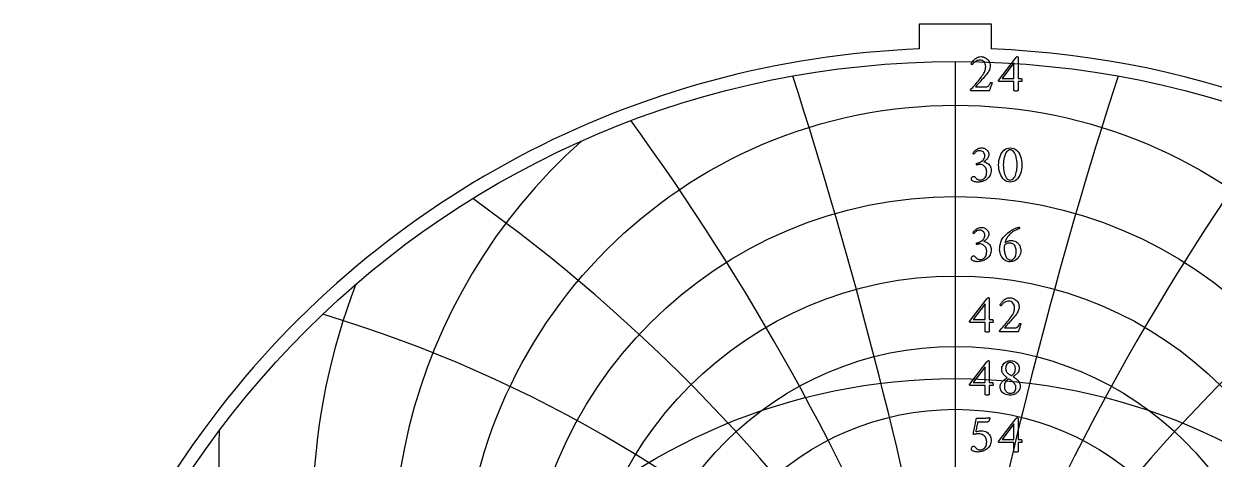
# Model space of a CAD drawing. Header units: millimetres. Extents: x -71 to 71, y -71 to 73.
# Drawn here: x -71.2 to 19.8, y 39.8 to 73.1 of the extents above; entities that cross this region are included whole.
import ezdxf

# ---------------------------------------------------------------- set-up
doc = ezdxf.new("R2010")
doc.units = ezdxf.units.MM
for name, color, linetype in [('CUT_OUTER', 1, 'Continuous'), ('ENGRAVE', 7, 'Continuous'), ('ENGRAVE_FINE', 8, 'Continuous'), ('TEXT', 5, 'Continuous')]:
    doc.layers.add(name, color=color, linetype=linetype)

msp = doc.modelspace()

# ---------------------------------------------------------------- linework, layer by layer
at = {"layer": 'CUT_OUTER'}
for points in [[(-2.73, 73.092), (2.73, 73.092), (2.73, 71.1674)], [(-2.73, 71.1674), (-2.73, 73.092)]]:
    msp.add_lwpolyline(points, dxfattribs=at)
for centre, radius, start, end in [((-0.0002, -0.0002), 71.2199, 143.788848, 87.803032), ((-0.0008, 0.001), 71.2187, 92.196158, 143.789292)]:
    msp.add_arc(centre, radius, start, end, dxfattribs=at)
at = {"layer": 'ENGRAVE'}
msp.add_lwpolyline([(0, -70.2), (0, 70.2)], dxfattribs=at)
for centre, radius in [((0, 0), 70.2), ((0, 29.172), 37.6888), ((0, 26.9182), 32.9679), ((0, 25.0933), 28.7098), ((0, 23.6101), 24.8134), ((0, 0), 45.9522), ((0, 22.4051), 21.2018)]:
    msp.add_circle(centre, radius, dxfattribs=at)
for centre, radius, start, end in [((0, 31.9775), 43.0096, 131.640882, 48.359118), ((0, 35.5109), 49.1225, 158.934283, 21.065717), ((0, 40.0341), 56.3066, 178.031366, 1.968634)]:
    msp.add_arc(centre, radius, start, end, dxfattribs=at)
at = {"layer": 'ENGRAVE_FINE'}
for centre, radius, start, end in [((-368.555, -45.9522), 374.2406, 4.150866, 17.902688), ((-368.555, -45.9522), 374.2406, 4.150866, 17.902688), ((368.555, -45.9522), 374.2406, 162.097312, 175.849134), ((368.555, -45.9522), 374.2406, 162.097312, 175.849134), ((-178.5481, -45.9522), 190.0069, 8.354592, 35.979906), ((-178.5481, -45.9522), 190.0069, 8.354592, 35.979906), ((178.5481, -45.9522), 190.0069, 144.020094, 171.645408), ((178.5481, -45.9522), 190.0069, 144.020094, 171.645408), ((-112.5594, -45.9522), 129.9724, 12.666469, 54.396525), ((-112.5594, -45.9522), 129.9724, 12.666469, 54.396525), ((112.5594, -45.9522), 129.9724, 125.603475, 167.333531), ((112.5594, -45.9522), 129.9724, 125.603475, 167.333531), ((-77.4475, -45.9522), 101.1006, 17.146853, 73.284845), ((-77.4475, -45.9522), 101.1006, 17.146853, 73.284845), ((77.4475, -45.9522), 101.1006, 106.715155, 162.853147), ((77.4475, -45.9522), 101.1006, 106.715155, 162.853147)]:
    msp.add_arc(centre, radius, start, end, dxfattribs=at)
at = {"layer": 'TEXT'}
for points in [[(2.8189, 68.5824), (2.7979, 68.5309), (2.7764, 68.476), (2.7543, 68.4177), (2.7318, 68.3561), (2.7094, 68.294), (2.6882, 68.2342), (2.6679, 68.1767), (2.6487, 68.1215), (2.6316, 68.072), (2.6176, 68.0312), (2.6067, 67.9993), (2.5989, 67.9762), (1.1957, 67.9762), (1.1893, 67.981), (1.1827, 67.9871), (1.1758, 67.9945), (1.1687, 68.0032), (1.1623, 68.0122), (1.1578, 68.0203), (1.1551, 68.0277), (1.1541, 68.0344), (1.2398, 68.1309), (1.3264, 68.2295), (1.4141, 68.3302), (1.5029, 68.4329), (1.5911, 68.5364), (1.6773, 68.6395), (1.7613, 68.7419), (1.8433, 68.8439), (1.9214, 68.9436), (1.9938, 69.039), (2.0605, 69.1304), (2.1215, 69.2176), (2.1782, 69.306), (2.2237, 69.3888), (2.2581, 69.4659), (2.2813, 69.5372), (2.2968, 69.6065), (2.3078, 69.6774), (2.3144, 69.7497), (2.3166, 69.8237), (2.3087, 69.9233), (2.2849, 70.0147), (2.2454, 70.0977), (2.19, 70.1724), (2.1224, 70.2342), (2.0462, 70.2783), (1.9615, 70.3048), (1.8682, 70.3136), (1.7899, 70.3092), (1.7167, 70.2959), (1.6487, 70.2739), (1.5859, 70.243), (1.5286, 70.2069), (1.4769, 70.1693), (1.431, 70.1301), (1.3908, 70.0894), (1.3565, 70.0505), (1.3285, 70.0167), (1.3067, 69.9882), (1.2912, 69.9649), (1.2786, 69.9665), (1.2657, 69.9716), (1.2526, 69.98), (1.2393, 69.9918), (1.2275, 70.0044), (1.219, 70.0152), (1.214, 70.0241), (1.2123, 70.0313), (1.2212, 70.0532), (1.2356, 70.0816), (1.2555, 70.1165), (1.2808, 70.1579), (1.3115, 70.2031), (1.3477, 70.2492), (1.3894, 70.2965), (1.4365, 70.3447), (1.4882, 70.3917), (1.5439, 70.435), (1.6034, 70.4747), (1.6669, 70.5108), (1.7342, 70.5408), (1.8054, 70.5622), (1.8806, 70.575), (1.9596, 70.5793), (2.0549, 70.5732), (2.1459, 70.5549), (2.2324, 70.5244), (2.3145, 70.4817), (2.3903, 70.4294), (2.4578, 70.3702), (2.5169, 70.3039), (2.5678, 70.2306), (2.6086, 70.1525), (2.6378, 70.0718), (2.6553, 69.9885), (2.6612, 69.9026), (2.6573, 69.8167), (2.6456, 69.7334), (2.6262, 69.6527), (2.5989, 69.5746), (2.5649, 69.4991), (2.5252, 69.4262), (2.4798, 69.3559), (2.4287, 69.2881), (2.3562, 69.1995), (2.2798, 69.1081), (2.1994, 69.0137), (2.1152, 68.9166), (2.0303, 68.8195), (1.9476, 68.7256), (1.8673, 68.6348), (1.7893, 68.5471), (1.7164, 68.4652), (1.6513, 68.3919), (1.594, 68.3272), (1.5444, 68.271), (2.3498, 68.271), (2.4073, 68.2758), (2.4593, 68.2902), (2.5059, 68.3142), (2.547, 68.3478), (2.5848, 68.3913), (2.6212, 68.4448), (2.6564, 68.5085), (2.6902, 68.5824), (2.6962, 68.5933), (2.7058, 68.601), (2.719, 68.6057), (2.7359, 68.6073), (2.7432, 68.6068), (2.7525, 68.6052), (2.7639, 68.6026), (2.7774, 68.599), (2.7909, 68.5948), (2.8023, 68.5907), (2.8117, 68.5865), (2.8189, 68.5824)], [(4.7328, 70.5876), (4.7483, 70.586), (4.7614, 70.5814), (4.7721, 70.5736), (4.7806, 70.5627), (4.7869, 70.5502), (4.7915, 70.5378), (4.7942, 70.5253), (4.7951, 70.5129), (4.7951, 68.9145), (5.0359, 68.9145), (5.046, 68.9114), (5.0556, 68.902), (5.0647, 68.8865), (5.0733, 68.8647), (5.0805, 68.8387), (5.0857, 68.8107), (5.0888, 68.7806), (5.0899, 68.7484), (5.0891, 68.7272), (5.0868, 68.709), (5.0829, 68.6939), (5.0774, 68.682), (4.7951, 68.682), (4.7951, 67.9721), (4.7934, 67.9714), (4.7884, 67.9695), (4.7799, 67.9662), (4.7681, 67.9617), (4.7488, 67.9572), (4.7178, 67.9539), (4.6751, 67.952), (4.6207, 67.9513), (4.5572, 67.9534), (4.5118, 67.9596), (4.4845, 67.97), (4.4754, 67.9845), (4.4754, 68.682), (3.3337, 68.682), (3.324, 68.6889), (3.3156, 68.6971), (3.3084, 68.7065), (3.3026, 68.7173), (3.2981, 68.7283), (3.2948, 68.7386), (3.2929, 68.748), (3.2922, 68.7567), (4.6124, 70.4838), (4.6239, 70.4972), (4.6374, 70.5123), (4.6529, 70.5293), (4.6706, 70.5482), (4.6885, 70.5654), (4.7048, 70.5777), (4.7196, 70.5851), (4.7328, 70.5876)], [(4.4754, 70.1019), (3.5662, 68.9145), (4.4754, 68.9145)], [(2.0218, 63.6045), (2.075, 63.6007), (2.1308, 63.5895), (2.1892, 63.5706), (2.2502, 63.5443), (2.3102, 63.5107), (2.3659, 63.4701), (2.4171, 63.4225), (2.464, 63.3679), (2.503, 63.3066), (2.5309, 63.2392), (2.5477, 63.1655), (2.5532, 63.0856), (2.5492, 63.0225), (2.5372, 62.962), (2.517, 62.9042), (2.4889, 62.8489), (2.4552, 62.7968), (2.4183, 62.7482), (2.3784, 62.7033), (2.3353, 62.6621), (2.2918, 62.6247), (2.2507, 62.5915), (2.2119, 62.5624), (2.1754, 62.5375), (2.2346, 62.5253), (2.2958, 62.5054), (2.3592, 62.4776), (2.4245, 62.4421), (2.4885, 62.3988), (2.5475, 62.3481), (2.6016, 62.2899), (2.6508, 62.2241), (2.6917, 62.1508), (2.7209, 62.07), (2.7384, 61.9816), (2.7442, 61.8857), (2.7386, 61.7844), (2.7219, 61.688), (2.694, 61.5966), (2.655, 61.51), (2.6067, 61.4291), (2.5512, 61.3543), (2.4884, 61.2858), (2.4183, 61.2236), (2.3424, 61.1679), (2.2621, 61.1192), (2.1774, 61.0776), (2.0883, 61.043), (1.9964, 61.0157), (1.9035, 60.9963), (1.8096, 60.9846), (1.7146, 60.9807), (1.6727, 60.9821), (1.6259, 60.9864), (1.5741, 60.9935), (1.5174, 61.0035), (1.4597, 61.0166), (1.4048, 61.0331), (1.3528, 61.0529), (1.3036, 61.0762), (1.2943, 61.0845), (1.2828, 61.0969), (1.2694, 61.1135), (1.2538, 61.1343), (1.2393, 61.1574), (1.2289, 61.181), (1.2226, 61.2051), (1.2206, 61.2298), (1.2238, 61.2713), (1.2335, 61.3087), (1.2498, 61.3419), (1.2725, 61.3709), (1.2993, 61.3945), (1.328, 61.4114), (1.3585, 61.4215), (1.3908, 61.4249), (1.4301, 61.4209), (1.465, 61.4088), (1.4955, 61.3887), (1.5216, 61.3606), (1.5456, 61.3293), (1.5698, 61.2998), (1.5943, 61.2722), (1.6191, 61.2464), (1.6496, 61.2195), (1.683, 61.1971), (1.7192, 61.1791), (1.7582, 61.1654), (1.7986, 61.1554), (1.8386, 61.1483), (1.8785, 61.144), (1.918, 61.1426), (1.9721, 61.1464), (2.0265, 61.1576), (2.0811, 61.1765), (2.136, 61.2028), (2.1888, 61.2378), (2.2372, 61.2827), (2.2812, 61.3375), (2.3208, 61.4021), (2.3534, 61.4775), (2.3768, 61.5645), (2.3908, 61.6632), (2.3955, 61.7736), (2.3908, 61.8542), (2.3768, 61.9298), (2.3534, 62.0006), (2.3208, 62.0663), (2.2807, 62.1264), (2.2351, 62.18), (2.1841, 62.2271), (2.1277, 62.2677), (2.0676, 62.3004), (2.0057, 62.3237), (1.942, 62.3377), (1.8765, 62.3424), (1.8432, 62.3411), (1.8096, 62.3372), (1.7757, 62.3307), (1.7416, 62.3217), (1.7093, 62.3121), (1.6809, 62.304), (1.6564, 62.2975), (1.6357, 62.2926), (1.6248, 62.31), (1.6171, 62.3289), (1.6124, 62.3494), (1.6108, 62.3715), (1.6113, 62.385), (1.6129, 62.3964), (1.6155, 62.4057), (1.6191, 62.413), (1.699, 62.434), (1.7769, 62.4597), (1.8527, 62.4901), (1.9263, 62.5251), (1.9955, 62.5652), (2.0576, 62.6107), (2.1128, 62.6617), (2.1609, 62.7181), (2.2, 62.7808), (2.2279, 62.8505), (2.2446, 62.9271), (2.2502, 63.0108), (2.2432, 63.0884), (2.2222, 63.1592), (2.1871, 63.2233), (2.1381, 63.2807), (2.0781, 63.3279), (2.0104, 63.3616), (1.9349, 63.3819), (1.8516, 63.3886), (1.7893, 63.3849), (1.7312, 63.3736), (1.6773, 63.3548), (1.6274, 63.3284), (1.5822, 63.2981), (1.5418, 63.2672), (1.5064, 63.2358), (1.4759, 63.2039), (1.4501, 63.1747), (1.4287, 63.1515), (1.4117, 63.1342), (1.3991, 63.1229), (1.3908, 63.1247), (1.3825, 63.1302), (1.3742, 63.1393), (1.3659, 63.152), (1.3586, 63.1665), (1.3534, 63.181), (1.3503, 63.1956), (1.3493, 63.2101), (1.3826, 63.2575), (1.4204, 63.304), (1.4625, 63.3498), (1.5091, 63.3948), (1.5598, 63.4377), (1.6145, 63.4768), (1.673, 63.5124), (1.7354, 63.5443), (1.8015, 63.5706), (1.8713, 63.5895), (1.9448, 63.6007), (2.0218, 63.6045)], [(4.1931, 63.6004), (4.3308, 63.5892), (4.4573, 63.5557), (4.5726, 63.4999), (4.6768, 63.4218), (4.7694, 63.3252), (4.8501, 63.2137), (4.9189, 63.0875), (4.9757, 62.9465), (5.0202, 62.7945), (5.052, 62.6356), (5.0711, 62.4697), (5.0774, 62.2967), (5.0709, 62.1238), (5.0515, 61.9579), (5.019, 61.7989), (4.9736, 61.647), (4.9159, 61.5059), (4.8465, 61.3792), (4.7654, 61.2671), (4.6726, 61.1696), (4.5687, 61.0906), (4.4542, 61.0341), (4.329, 61.0003), (4.1931, 60.989), (4.0608, 61.0003), (3.9378, 61.0341), (3.8242, 61.0906), (3.7198, 61.1696), (3.626, 61.2671), (3.5439, 61.3792), (3.4735, 61.5059), (3.4147, 61.647), (3.3684, 61.7989), (3.3353, 61.9579), (3.3155, 62.1238), (3.3088, 62.2967), (3.3153, 62.4697), (3.3348, 62.6356), (3.3672, 62.7945), (3.4126, 62.9465), (3.4705, 63.0875), (3.5403, 63.2137), (3.622, 63.3252), (3.7157, 63.4218), (3.8203, 63.4999), (3.9347, 63.5557), (4.059, 63.5892), (4.1931, 63.6004)], [(4.2139, 63.4509), (4.1318, 63.4412), (4.0556, 63.412), (3.9854, 63.3633), (3.9212, 63.2952), (3.8635, 63.2107), (3.8127, 63.1131), (3.769, 63.0021), (3.7323, 62.878), (3.7032, 62.7436), (3.6825, 62.6019), (3.67, 62.453), (3.6659, 62.2967), (3.67, 62.1422), (3.6825, 61.9942), (3.7032, 61.8527), (3.7323, 61.7176), (3.7685, 61.5924), (3.8107, 61.4804), (3.8588, 61.3817), (3.9129, 61.2962), (3.9722, 61.2272), (4.0359, 61.1779), (4.104, 61.1483), (4.1765, 61.1384), (4.264, 61.1486), (4.3436, 61.1789), (4.4155, 61.2295), (4.4796, 61.3004), (4.536, 61.3881), (4.5849, 61.4893), (4.6263, 61.6039), (4.6602, 61.7321), (4.6865, 61.8699), (4.7053, 62.0134), (4.7166, 62.1626), (4.7204, 62.3175), (4.7164, 62.4733), (4.7043, 62.6211), (4.6842, 62.7608), (4.656, 62.8925), (4.6207, 63.0137), (4.5792, 63.1219), (4.5315, 63.2171), (4.4775, 63.2994), (4.4182, 63.3657), (4.3545, 63.413), (4.2864, 63.4414), (4.2139, 63.4509)], [(2.0218, 57.5215), (2.075, 57.5178), (2.1308, 57.5065), (2.1892, 57.4877), (2.2502, 57.4613), (2.3102, 57.4277), (2.3659, 57.3871), (2.4171, 57.3395), (2.464, 57.2849), (2.503, 57.2237), (2.5309, 57.1562), (2.5477, 57.0825), (2.5532, 57.0026), (2.5492, 56.9395), (2.5372, 56.8791), (2.517, 56.8212), (2.4889, 56.766), (2.4552, 56.7138), (2.4183, 56.6653), (2.3784, 56.6204), (2.3353, 56.5791), (2.2918, 56.5418), (2.2507, 56.5086), (2.2119, 56.4795), (2.1754, 56.4546), (2.2346, 56.4424), (2.2958, 56.4224), (2.3592, 56.3946), (2.4245, 56.3591), (2.4885, 56.3159), (2.5475, 56.2652), (2.6016, 56.2069), (2.6508, 56.1411), (2.6917, 56.0678), (2.7209, 55.987), (2.7384, 55.8987), (2.7442, 55.8028), (2.7386, 55.7015), (2.7219, 55.6051), (2.694, 55.5136), (2.655, 55.4271), (2.6067, 55.3461), (2.5512, 55.2714), (2.4884, 55.2029), (2.4183, 55.1406), (2.3424, 55.0849), (2.2621, 55.0363), (2.1774, 54.9946), (2.0883, 54.96), (1.9964, 54.9328), (1.9035, 54.9133), (1.8096, 54.9016), (1.7146, 54.8977), (1.6727, 54.8992), (1.6259, 54.9034), (1.5741, 54.9106), (1.5174, 54.9206), (1.4597, 54.9337), (1.4048, 54.9501), (1.3528, 54.97), (1.3036, 54.9932), (1.2943, 55.0015), (1.2828, 55.014), (1.2694, 55.0306), (1.2538, 55.0513), (1.2393, 55.0744), (1.2289, 55.098), (1.2226, 55.1222), (1.2206, 55.1468), (1.2238, 55.1883), (1.2335, 55.2257), (1.2498, 55.2589), (1.2725, 55.288), (1.2993, 55.3116), (1.328, 55.3285), (1.3585, 55.3386), (1.3908, 55.342), (1.4301, 55.3379), (1.465, 55.3259), (1.4955, 55.3058), (1.5216, 55.2776), (1.5456, 55.2463), (1.5698, 55.2169), (1.5943, 55.1892), (1.6191, 55.1634), (1.6496, 55.1366), (1.683, 55.1141), (1.7192, 55.0961), (1.7582, 55.0825), (1.7986, 55.0725), (1.8386, 55.0653), (1.8785, 55.0611), (1.918, 55.0596), (1.9721, 55.0634), (2.0265, 55.0747), (2.0811, 55.0935), (2.136, 55.1198), (2.1888, 55.1549), (2.2372, 55.1998), (2.2812, 55.2545), (2.3208, 55.3191), (2.3534, 55.3945), (2.3768, 55.4815), (2.3908, 55.5803), (2.3955, 55.6907), (2.3908, 55.7713), (2.3768, 55.8469), (2.3534, 55.9176), (2.3208, 55.9834), (2.2807, 56.0434), (2.2351, 56.097), (2.1841, 56.1441), (2.1277, 56.1847), (2.0676, 56.2174), (2.0057, 56.2408), (1.942, 56.2548), (1.8765, 56.2595), (1.8432, 56.2582), (1.8096, 56.2543), (1.7757, 56.2478), (1.7416, 56.2387), (1.7093, 56.2291), (1.6809, 56.2211), (1.6564, 56.2146), (1.6357, 56.2096), (1.6248, 56.227), (1.6171, 56.246), (1.6124, 56.2665), (1.6108, 56.2885), (1.6113, 56.302), (1.6129, 56.3134), (1.6155, 56.3228), (1.6191, 56.33), (1.699, 56.3511), (1.7769, 56.3767), (1.8527, 56.4071), (1.9263, 56.4421), (1.9955, 56.4822), (2.0576, 56.5278), (2.1128, 56.5787), (2.1609, 56.6352), (2.2, 56.6978), (2.2279, 56.7675), (2.2446, 56.8442), (2.2502, 56.9279), (2.2432, 57.0054), (2.2222, 57.0763), (2.1871, 57.1404), (2.1381, 57.1977), (2.0781, 57.2449), (2.0104, 57.2787), (1.9349, 57.2989), (1.8516, 57.3057), (1.7893, 57.3019), (1.7312, 57.2906), (1.6773, 57.2718), (1.6274, 57.2455), (1.5822, 57.2151), (1.5418, 57.1842), (1.5064, 57.1528), (1.4759, 57.1209), (1.4501, 57.0917), (1.4287, 57.0685), (1.4117, 57.0512), (1.3991, 57.04), (1.3908, 57.0418), (1.3825, 57.0472), (1.3742, 57.0563), (1.3659, 57.069), (1.3586, 57.0836), (1.3534, 57.0981), (1.3503, 57.1126), (1.3493, 57.1271), (1.3826, 57.1745), (1.4204, 57.2211), (1.4625, 57.2669), (1.5091, 57.3119), (1.5598, 57.3547), (1.6145, 57.3939), (1.673, 57.4294), (1.7354, 57.4613), (1.8015, 57.4877), (1.8713, 57.5065), (1.9448, 57.5178), (2.0218, 57.5215)], [(4.2596, 56.521), (4.3611, 56.5161), (4.4542, 56.5013), (4.5386, 56.4766), (4.6145, 56.4421), (4.6825, 56.4), (4.7432, 56.3523), (4.7967, 56.2993), (4.8429, 56.2408), (4.8824, 56.1788), (4.916, 56.1152), (4.9437, 56.0501), (4.9653, 55.9834), (4.9817, 55.9176), (4.9934, 55.8552), (5.0004, 55.7962), (5.0027, 55.7405), (4.9958, 55.6304), (4.9752, 55.5241), (4.9408, 55.4217), (4.8927, 55.3233), (4.833, 55.2314), (4.764, 55.1489), (4.6856, 55.0757), (4.5979, 55.0119), (4.5026, 54.9601), (4.4012, 54.9232), (4.2939, 54.901), (4.1807, 54.8936), (4.0915, 54.8986), (4.0068, 54.9138), (3.9265, 54.9391), (3.8506, 54.9745), (3.7797, 55.0183), (3.7141, 55.0685), (3.6541, 55.1252), (3.5994, 55.1883), (3.5505, 55.2567), (3.5076, 55.329), (3.4706, 55.4051), (3.4396, 55.4852), (3.4151, 55.567), (3.3976, 55.6487), (3.3871, 55.73), (3.3836, 55.8111), (3.3898, 55.9647), (3.4085, 56.1142), (3.4396, 56.2595), (3.4832, 56.4006), (3.5387, 56.5353), (3.6057, 56.6611), (3.684, 56.7781), (3.7738, 56.8864), (3.8492, 56.9637), (3.93, 57.0379), (4.0163, 57.109), (4.108, 57.177), (4.203, 57.2411), (4.299, 57.3005), (4.396, 57.3552), (4.4941, 57.4053), (4.591, 57.4497), (4.6846, 57.4873), (4.7747, 57.5182), (4.8615, 57.5423), (4.8748, 57.5393), (4.8854, 57.5304), (4.8935, 57.5154), (4.8989, 57.4946), (4.9025, 57.4724), (4.9051, 57.4536), (4.9067, 57.4381), (4.9072, 57.4261), (4.8407, 57.4032), (4.7697, 57.3762), (4.6943, 57.3451), (4.6145, 57.3098), (4.5324, 57.2693), (4.45, 57.2226), (4.3674, 57.1697), (4.2845, 57.1105), (4.2035, 57.0442), (4.1267, 56.9699), (4.0541, 56.8875), (3.9855, 56.7971), (3.923, 56.6976), (3.8683, 56.588), (3.8213, 56.4682), (3.7821, 56.3383), (3.8376, 56.3795), (3.8963, 56.4157), (3.958, 56.4469), (4.0229, 56.4733), (4.0875, 56.4942), (4.1485, 56.5091), (4.2058, 56.518), (4.2596, 56.521)], [(3.7489, 56.1598), (3.745, 56.1263), (3.7416, 56.0924), (3.7388, 56.0578), (3.7365, 56.0228), (3.7346, 55.9875), (3.7333, 55.9522), (3.7326, 55.9169), (3.7323, 55.8817), (3.7341, 55.8124), (3.7396, 55.7415), (3.7486, 55.6691), (3.7614, 55.5952), (3.7778, 55.5218), (3.7982, 55.4509), (3.8225, 55.3827), (3.8506, 55.317), (3.8827, 55.2557), (3.9186, 55.2003), (3.9584, 55.1508), (4.0022, 55.1074), (4.0496, 55.072), (4.1008, 55.0467), (4.1555, 55.0315), (4.2139, 55.0264), (4.307, 55.0378), (4.3914, 55.0721), (4.4669, 55.1292), (4.5336, 55.2091), (4.5881, 55.3061), (4.627, 55.4146), (4.6503, 55.5345), (4.6581, 55.6658), (4.6549, 55.7514), (4.6451, 55.8339), (4.6289, 55.9133), (4.6062, 55.9896), (4.5765, 56.0607), (4.5393, 56.1245), (4.4945, 56.1811), (4.4422, 56.2304), (4.3818, 56.2704), (4.3125, 56.2989), (4.2344, 56.316), (4.1475, 56.3217), (4.1027, 56.32), (4.0556, 56.315), (4.0062, 56.3066), (3.9544, 56.2947), (3.9019, 56.2762), (3.8501, 56.2475), (3.7991, 56.2087), (3.7489, 56.1598)], [(2.5242, 52.1503), (2.5396, 52.1487), (2.5527, 52.144), (2.5635, 52.1362), (2.5719, 52.1253), (2.5783, 52.1129), (2.5828, 52.1004), (2.5855, 52.088), (2.5865, 52.0755), (2.5865, 50.4772), (2.8272, 50.4772), (2.8374, 50.474), (2.847, 50.4647), (2.8561, 50.4491), (2.8646, 50.4273), (2.8719, 50.4014), (2.8771, 50.3734), (2.8802, 50.3433), (2.8812, 50.3111), (2.8804, 50.2898), (2.8781, 50.2716), (2.8742, 50.2566), (2.8688, 50.2447), (2.5865, 50.2447), (2.5865, 49.5347), (2.5848, 49.5341), (2.5797, 49.5321), (2.5713, 49.5289), (2.5595, 49.5244), (2.5401, 49.5198), (2.5091, 49.5166), (2.4664, 49.5146), (2.4121, 49.514), (2.3485, 49.5161), (2.3031, 49.5223), (2.2759, 49.5327), (2.2668, 49.5472), (2.2668, 50.2447), (1.1251, 50.2447), (1.1154, 50.2515), (1.1069, 50.2597), (1.0998, 50.2692), (1.0939, 50.28), (1.0894, 50.291), (1.0862, 50.3012), (1.0842, 50.3107), (1.0836, 50.3194), (2.4038, 52.0465), (2.4152, 52.0598), (2.4287, 52.075), (2.4443, 52.092), (2.4619, 52.1108), (2.4798, 52.1281), (2.4962, 52.1404), (2.5109, 52.1478), (2.5242, 52.1503)], [(5.0276, 50.145), (5.0066, 50.0935), (4.985, 50.0386), (4.963, 49.9804), (4.9404, 49.9188), (4.9181, 49.8566), (4.8968, 49.7968), (4.8766, 49.7393), (4.8574, 49.6842), (4.8403, 49.6346), (4.8262, 49.5939), (4.8154, 49.562), (4.8076, 49.5389), (3.4043, 49.5389), (3.398, 49.5437), (3.3913, 49.5498), (3.3845, 49.5572), (3.3773, 49.5659), (3.371, 49.5748), (3.3664, 49.583), (3.3637, 49.5904), (3.3628, 49.597), (3.4484, 49.6935), (3.5351, 49.7921), (3.6228, 49.8928), (3.7115, 49.9956), (3.7998, 50.0991), (3.8859, 50.2021), (3.97, 50.3046), (4.052, 50.4066), (4.1301, 50.5062), (4.2025, 50.6017), (4.2692, 50.693), (4.3301, 50.7802), (4.3868, 50.8687), (4.4324, 50.9515), (4.4667, 51.0285), (4.49, 51.0999), (4.5054, 51.1692), (4.5164, 51.24), (4.5231, 51.3124), (4.5253, 51.3864), (4.5173, 51.486), (4.4936, 51.5773), (4.454, 51.6604), (4.3986, 51.7351), (4.331, 51.7968), (4.2549, 51.841), (4.1702, 51.8674), (4.0769, 51.8762), (3.9985, 51.8718), (3.9253, 51.8586), (3.8574, 51.8365), (3.7946, 51.8057), (3.7372, 51.7696), (3.6856, 51.732), (3.6397, 51.6928), (3.5994, 51.6521), (3.5652, 51.6131), (3.5372, 51.5794), (3.5154, 51.5509), (3.4998, 51.5275), (3.4872, 51.5292), (3.4744, 51.5343), (3.4613, 51.5427), (3.4479, 51.5545), (3.4361, 51.5671), (3.4277, 51.5779), (3.4226, 51.5868), (3.4209, 51.5939), (3.4299, 51.6159), (3.4443, 51.6443), (3.4641, 51.6792), (3.4894, 51.7206), (3.5202, 51.7657), (3.5564, 51.8119), (3.598, 51.8591), (3.6451, 51.9074), (3.6969, 51.9544), (3.7525, 51.9977), (3.8121, 52.0374), (3.8755, 52.0734), (3.9429, 52.1034), (4.0141, 52.1248), (4.0892, 52.1377), (4.1682, 52.142), (4.2636, 52.1359), (4.3545, 52.1176), (4.4411, 52.0871), (4.5232, 52.0444), (4.5989, 51.9921), (4.6664, 51.9328), (4.7256, 51.8665), (4.7764, 51.7932), (4.8173, 51.7151), (4.8465, 51.6344), (4.864, 51.5511), (4.8698, 51.4652), (4.8659, 51.3794), (4.8543, 51.2961), (4.8348, 51.2154), (4.8076, 51.1373), (4.7736, 51.0618), (4.7339, 50.9888), (4.6885, 50.9185), (4.6374, 50.8508), (4.5648, 50.7622), (4.4884, 50.6707), (4.4081, 50.5764), (4.3239, 50.4792), (4.2389, 50.3822), (4.1563, 50.2883), (4.076, 50.1974), (3.998, 50.1097), (3.9251, 50.0279), (3.86, 49.9546), (3.8026, 49.8898), (3.7531, 49.8337), (4.5585, 49.8337), (4.6159, 49.8385), (4.668, 49.8529), (4.7145, 49.8769), (4.7557, 49.9105), (4.7934, 49.9539), (4.8299, 50.0075), (4.865, 50.0712), (4.8989, 50.145), (4.9049, 50.1559), (4.9145, 50.1637), (4.9277, 50.1684), (4.9446, 50.1699), (4.9518, 50.1694), (4.9612, 50.1679), (4.9726, 50.1653), (4.9861, 50.1616), (4.9996, 50.1575), (5.011, 50.1533), (5.0203, 50.1492), (5.0276, 50.145)], [(2.2668, 51.6645), (1.3576, 50.4772), (2.2668, 50.4772)], [(2.5242, 47.3338), (2.5396, 47.3322), (2.5527, 47.3275), (2.5635, 47.3197), (2.5719, 47.3088), (2.5783, 47.2964), (2.5828, 47.2839), (2.5855, 47.2715), (2.5865, 47.259), (2.5865, 45.6607), (2.8272, 45.6607), (2.8374, 45.6575), (2.847, 45.6482), (2.8561, 45.6326), (2.8646, 45.6108), (2.8719, 45.5849), (2.8771, 45.5569), (2.8802, 45.5268), (2.8812, 45.4946), (2.8804, 45.4733), (2.8781, 45.4551), (2.8742, 45.4401), (2.8688, 45.4282), (2.5865, 45.4282), (2.5865, 44.7182), (2.5848, 44.7176), (2.5797, 44.7156), (2.5713, 44.7124), (2.5595, 44.7079), (2.5401, 44.7033), (2.5091, 44.7001), (2.4664, 44.6981), (2.4121, 44.6975), (2.3485, 44.6996), (2.3031, 44.7058), (2.2759, 44.7162), (2.2668, 44.7307), (2.2668, 45.4282), (1.1251, 45.4282), (1.1154, 45.435), (1.1069, 45.4432), (1.0998, 45.4527), (1.0939, 45.4635), (1.0894, 45.4745), (1.0862, 45.4847), (1.0842, 45.4942), (1.0836, 45.5029), (2.4038, 47.23), (2.4152, 47.2433), (2.4287, 47.2585), (2.4443, 47.2755), (2.4619, 47.2943), (2.4798, 47.3116), (2.4962, 47.3239), (2.5109, 47.3313), (2.5242, 47.3338)], [(4.2139, 47.3296), (4.3033, 47.3252), (4.3888, 47.312), (4.4704, 47.2899), (4.5481, 47.259), (4.6201, 47.2198), (4.6846, 47.1729), (4.7415, 47.1181), (4.791, 47.0556), (4.8309, 46.9855), (4.8595, 46.9082), (4.8766, 46.8236), (4.8823, 46.7318), (4.8776, 46.6555), (4.8636, 46.5844), (4.8403, 46.5185), (4.8076, 46.4578), (4.7683, 46.4017), (4.7251, 46.3498), (4.678, 46.3021), (4.627, 46.2585), (4.5747, 46.2185), (4.5237, 46.1817), (4.474, 46.1479), (4.4256, 46.1173), (4.4147, 46.1127), (4.4111, 46.107), (4.4147, 46.1002), (4.4256, 46.0924), (4.4878, 46.0566), (4.5496, 46.0156), (4.6113, 45.9694), (4.6726, 45.9181), (4.7313, 45.8625), (4.7847, 45.8039), (4.833, 45.7421), (4.8761, 45.6773), (4.9115, 45.6101), (4.9368, 45.5413), (4.952, 45.471), (4.957, 45.3991), (4.9503, 45.3), (4.93, 45.2061), (4.8963, 45.1173), (4.8491, 45.0338), (4.7908, 44.9571), (4.724, 44.889), (4.6486, 44.8294), (4.5647, 44.7784), (4.4748, 44.7376), (4.3815, 44.7084), (4.2849, 44.6909), (4.1848, 44.685), (4.0778, 44.6902), (3.9767, 44.7058), (3.8816, 44.7317), (3.7925, 44.7681), (3.7112, 44.8137), (3.6394, 44.8677), (3.5773, 44.93), (3.5247, 45.0005), (3.4829, 45.0781), (3.4531, 45.1614), (3.4352, 45.2504), (3.4292, 45.3451), (3.4329, 45.41), (3.4438, 45.4718), (3.4619, 45.5304), (3.4874, 45.5859), (3.5182, 45.6383), (3.5527, 45.6876), (3.5909, 45.7338), (3.6327, 45.7769), (3.6764, 45.8169), (3.7204, 45.8537), (3.7646, 45.8874), (3.8091, 45.9181), (3.8518, 45.9458), (3.8906, 45.971), (3.9255, 45.9936), (3.9565, 46.0135), (3.9627, 46.0195), (3.9648, 46.025), (3.9627, 46.0299), (3.9565, 46.0343), (3.9141, 46.0619), (3.8698, 46.095), (3.8238, 46.1335), (3.7759, 46.1775), (3.7289, 46.2262), (3.6856, 46.2787), (3.6459, 46.3352), (3.6098, 46.3955), (3.5799, 46.4593), (3.5585, 46.5263), (3.5456, 46.5963), (3.5413, 46.6695), (3.5472, 46.7551), (3.5647, 46.8376), (3.5939, 46.917), (3.6347, 46.9933), (3.6852, 47.0645), (3.7432, 47.1288), (3.8087, 47.186), (3.8818, 47.2362), (3.9601, 47.2771), (4.0416, 47.3062), (4.1262, 47.3238), (4.2139, 47.3296)], [(2.2668, 46.848), (1.3576, 45.6607), (2.2668, 45.6607)], [(4.1931, 47.1884), (4.1232, 47.1801), (4.0587, 47.1552), (3.9997, 47.1137), (3.9461, 47.0556), (3.9016, 46.9861), (3.8698, 46.9103), (3.8508, 46.8283), (3.8444, 46.7401), (3.8489, 46.6663), (3.8626, 46.5984), (3.8853, 46.5365), (3.917, 46.4806), (3.9551, 46.4301), (3.9964, 46.3846), (4.0412, 46.344), (4.0893, 46.3083), (4.1376, 46.2764), (4.1828, 46.2471), (4.2248, 46.2203), (4.2637, 46.1962), (4.2684, 46.1944), (4.2741, 46.1931), (4.2808, 46.1923), (4.2886, 46.1921), (4.2904, 46.1921), (4.2917, 46.1921), (4.2925, 46.1921), (4.2928, 46.1921), (4.2987, 46.1923), (4.3042, 46.1931), (4.3091, 46.1944), (4.3135, 46.1962), (4.3727, 46.2403), (4.4256, 46.2896), (4.4723, 46.3441), (4.5128, 46.4038), (4.5455, 46.4687), (4.5688, 46.5387), (4.5829, 46.614), (4.5875, 46.6944), (4.5845, 46.7541), (4.5756, 46.8127), (4.5607, 46.8703), (4.5398, 46.9269), (4.5135, 46.9806), (4.4822, 47.0296), (4.446, 47.074), (4.4049, 47.1137), (4.3589, 47.1464), (4.3083, 47.1698), (4.2531, 47.1838), (4.1931, 47.1884)], [(4.1931, 44.8303), (4.2877, 44.8381), (4.3722, 44.8615), (4.4465, 44.9004), (4.5107, 44.9549), (4.5625, 45.0221), (4.5995, 45.0991), (4.6217, 45.1861), (4.629, 45.2829), (4.6246, 45.3442), (4.6114, 45.4038), (4.5893, 45.4615), (4.5585, 45.5174), (4.5216, 45.5709), (4.4817, 45.6212), (4.4386, 45.6684), (4.3924, 45.7125), (4.3454, 45.7532), (4.3, 45.7899), (4.2562, 45.8227), (4.2139, 45.8516), (4.1763, 45.876), (4.1464, 45.8952), (4.1244, 45.9092), (4.1101, 45.9181), (4.1023, 45.9217), (4.0956, 45.9243), (4.0899, 45.9258), (4.0852, 45.9264), (4.0795, 45.9261), (4.0748, 45.9253), (4.0712, 45.924), (4.0686, 45.9222), (3.9911, 45.8685), (3.9248, 45.8111), (3.8697, 45.7502), (3.8257, 45.6856), (3.7921, 45.6152), (3.7681, 45.5371), (3.7537, 45.4513), (3.7489, 45.3576), (3.7531, 45.2775), (3.7655, 45.2035), (3.7863, 45.1353), (3.8153, 45.0732), (3.8508, 45.0175), (3.8906, 44.9689), (3.9348, 44.9272), (3.9835, 44.8926), (4.0347, 44.8654), (4.0867, 44.8459), (4.1395, 44.8342), (4.1931, 44.8303)], [(1.9845, 41.9648), (2.1003, 41.958), (2.2071, 41.9378), (2.3048, 41.9041), (2.3934, 41.8568), (2.4727, 41.7994), (2.5423, 41.7349), (2.6024, 41.6634), (2.6529, 41.5849), (2.6928, 41.5023), (2.7214, 41.4183), (2.7385, 41.3331), (2.7442, 41.2466), (2.7386, 41.1452), (2.7219, 41.0488), (2.694, 40.9574), (2.655, 40.8708), (2.6067, 40.7899), (2.5512, 40.7152), (2.4884, 40.6467), (2.4183, 40.5844), (2.3424, 40.5287), (2.2621, 40.4801), (2.1774, 40.4384), (2.0883, 40.4038), (1.9964, 40.3765), (1.9035, 40.3571), (1.8096, 40.3454), (1.7146, 40.3415), (1.6727, 40.3429), (1.6259, 40.3472), (1.5741, 40.3544), (1.5174, 40.3643), (1.4597, 40.3774), (1.4048, 40.3939), (1.3528, 40.4138), (1.3036, 40.437), (1.2943, 40.4453), (1.2828, 40.4578), (1.2694, 40.4744), (1.2538, 40.4951), (1.2393, 40.5182), (1.2289, 40.5418), (1.2226, 40.566), (1.2206, 40.5906), (1.2238, 40.6321), (1.2335, 40.6695), (1.2498, 40.7027), (1.2725, 40.7318), (1.2993, 40.7554), (1.328, 40.7722), (1.3585, 40.7824), (1.3908, 40.7857), (1.4301, 40.7817), (1.465, 40.7696), (1.4955, 40.7495), (1.5216, 40.7214), (1.5456, 40.6901), (1.5698, 40.6607), (1.5943, 40.633), (1.6191, 40.6072), (1.6496, 40.5804), (1.683, 40.5579), (1.7192, 40.5399), (1.7582, 40.5263), (1.7986, 40.5163), (1.8386, 40.5091), (1.8785, 40.5048), (1.918, 40.5034), (1.9721, 40.5072), (2.0265, 40.5185), (2.0811, 40.5373), (2.136, 40.5636), (2.1888, 40.5986), (2.2372, 40.6435), (2.2812, 40.6983), (2.3208, 40.7629), (2.3534, 40.8383), (2.3768, 40.9253), (2.3908, 41.0241), (2.3955, 41.1345), (2.3915, 41.1995), (2.3794, 41.2658), (2.3593, 41.3334), (2.3311, 41.4022), (2.2942, 41.4692), (2.2476, 41.5309), (2.1914, 41.5875), (2.1256, 41.6389), (2.0491, 41.6816), (1.9606, 41.7121), (1.8602, 41.7304), (1.7478, 41.7365), (1.7118, 41.7353), (1.67, 41.7318), (1.6225, 41.7259), (1.5693, 41.7178), (1.5172, 41.708), (1.4728, 41.6975), (1.4362, 41.6862), (1.4074, 41.6742), (1.4013, 41.6753), (1.3955, 41.6788), (1.3899, 41.6847), (1.3846, 41.6929), (1.38, 41.7023), (1.3768, 41.7121), (1.3748, 41.722), (1.3742, 41.7323), (1.397, 41.8465), (1.4199, 41.9606), (1.4427, 42.0748), (1.4655, 42.189), (1.488, 42.3012), (1.5096, 42.4095), (1.5305, 42.514), (1.5506, 42.6145), (1.5692, 42.7086), (1.5854, 42.7936), (1.5993, 42.8695), (1.6108, 42.9363), (2.2087, 42.9363), (2.2504, 42.9368), (2.2927, 42.9383), (2.3355, 42.9409), (2.3789, 42.9446), (2.4206, 42.9489), (2.4588, 42.9534), (2.4933, 42.9582), (2.5242, 42.9633), (2.5496, 42.9678), (2.5678, 42.971), (2.5787, 42.973), (2.5823, 42.9736), (2.5923, 42.9677), (2.6015, 42.9622), (2.6099, 42.9573), (2.6176, 42.9529), (2.6239, 42.9482), (2.6285, 42.9425), (2.6312, 42.9357), (2.6321, 42.928), (2.6312, 42.9193), (2.6285, 42.9056), (2.6239, 42.8871), (2.6176, 42.8636), (2.6095, 42.837), (2.5999, 42.8091), (2.5888, 42.7799), (2.5761, 42.7494), (2.5619, 42.7193), (2.5465, 42.6913), (2.5298, 42.6654), (2.5117, 42.6415), (2.4681, 42.6374), (2.4204, 42.6332), (2.3685, 42.629), (2.3124, 42.6249), (2.2517, 42.6213), (2.1858, 42.6187), (2.1147, 42.6171), (2.0384, 42.6166), (1.698, 42.6166), (1.6795, 42.5249), (1.6612, 42.4324), (1.6431, 42.3391), (1.6254, 42.245), (1.6076, 42.1517), (1.5895, 42.0608), (1.5713, 41.9722), (1.5527, 41.8859), (1.5975, 41.9019), (1.6487, 41.9165), (1.7064, 41.9299), (1.7707, 41.942), (1.8346, 41.9519), (1.8916, 41.9591), (1.9415, 41.9634), (1.9845, 41.9648)], [(4.7328, 42.9736), (4.7483, 42.9721), (4.7614, 42.9674), (4.7721, 42.9596), (4.7806, 42.9487), (4.7869, 42.9363), (4.7915, 42.9238), (4.7942, 42.9114), (4.7951, 42.8989), (4.7951, 41.3005), (5.0359, 41.3005), (5.046, 41.2974), (5.0556, 41.2881), (5.0647, 41.2725), (5.0733, 41.2507), (5.0805, 41.2248), (5.0857, 41.1967), (5.0888, 41.1666), (5.0899, 41.1345), (5.0891, 41.1132), (5.0868, 41.095), (5.0829, 41.08), (5.0774, 41.068), (4.7951, 41.068), (4.7951, 40.3581), (4.7934, 40.3575), (4.7884, 40.3555), (4.7799, 40.3523), (4.7681, 40.3477), (4.7488, 40.3432), (4.7178, 40.34), (4.6751, 40.338), (4.6207, 40.3374), (4.5572, 40.3394), (4.5118, 40.3457), (4.4845, 40.356), (4.4754, 40.3706), (4.4754, 41.068), (3.3337, 41.068), (3.324, 41.0749), (3.3156, 41.0831), (3.3084, 41.0926), (3.3026, 41.1033), (3.2981, 41.1144), (3.2948, 41.1246), (3.2929, 41.1341), (3.2922, 41.1428), (4.6124, 42.8698), (4.6239, 42.8832), (4.6374, 42.8984), (4.6529, 42.9154), (4.6706, 42.9342), (4.6885, 42.9514), (4.7048, 42.9638), (4.7196, 42.9712), (4.7328, 42.9736)], [(4.4754, 42.4879), (3.5662, 41.3005), (4.4754, 41.3005)]]:
    msp.add_lwpolyline(points, close=True, dxfattribs=at)

doc.saveas('drawing.dxf')
